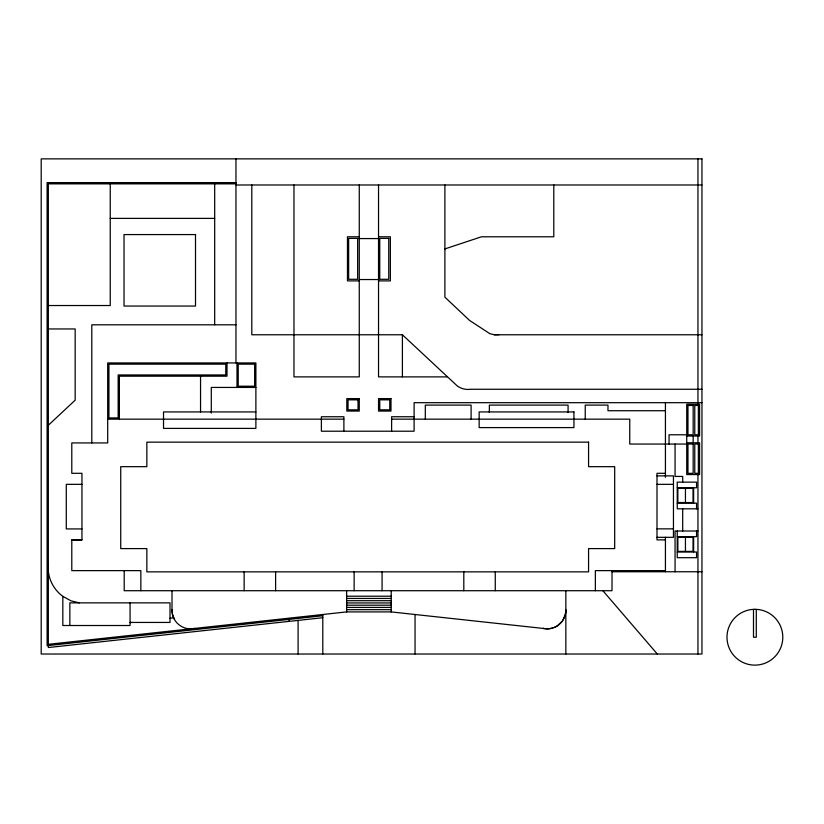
<?xml version="1.0" encoding="UTF-8"?>
<svg xmlns="http://www.w3.org/2000/svg" width="824" height="824" viewBox="0 0 824 824"><rect width="100%" height="100%" fill="white"/><g stroke="black" fill="none" stroke-linecap="round" stroke-linejoin="round"><path stroke-width="1.24" d="M565.727 610.728L565.388 614.364L562.885 620.081M561.772 621.656L557.158 626.003L554.562 627.198M48.338 425.256L75.169 400.176L75.169 328.951L48.338 328.951M444.898 248.92L481.504 236.787L553.79 236.787L553.79 184.988M552.739 628.043L547.939 628.866L543.098 628.413A18.633 18.633 0 0 0 565.841 609.523M130.068 622.594L131.469 622.439M170.012 618.247L173.751 617.846M48.338 644.317L346.636 611.913L391.215 611.913L543.819 628.496M322.802 615.734L47.112 645.686L47.112 182.629L235.963 182.629M322.802 617.712L48.338 647.53L48.338 183.855L235.963 183.855M444.898 184.988L444.898 297.165L469.587 320.443L489.755 333.627L494.338 334.771L499.056 334.688M235.963 184.988L701.955 184.988M110.241 218.391L214.683 218.391M359.264 236.787L347.46 236.787L347.46 280.891L359.264 280.891M378.535 236.787L390.36 236.787L390.36 280.891L378.535 280.891M359.264 238.579L378.535 238.579M359.264 279.542L378.535 279.542M48.338 305.529L110.241 305.529L110.241 183.855M235.963 324.811L91.804 324.811L91.804 442.931M701.955 389.258L470.648 389.258A18.087 18.087 0 0 1 457.217 385.9L402.4 334.771L251.804 334.771L251.804 184.988M494.338 334.771L701.955 334.771M447.051 376.887L378.535 376.887L378.535 184.988M255.883 387.435L211.294 387.435L211.294 413.03M701.955 402.689L414.101 402.689L414.101 431.209L321.391 431.209L321.391 416.748L343.886 416.748L343.886 431.209M665.431 410.723L607.978 410.723L607.978 405.099L585.236 405.099L585.236 419.159M255.883 411.928L163.523 411.928L163.523 428.398L255.883 428.398L255.883 362.941L107.697 362.941L107.697 442.931L71.791 442.931L71.791 473.306L81.957 473.306L81.957 539.967L71.791 539.967M414.101 416.748L391.616 416.748L391.616 431.209M107.697 419.159L343.886 419.159M391.616 419.159L629.752 419.159L629.752 444.054L686.732 444.054M686.732 434.784L669.057 434.784L669.057 444.054M686.732 436.009L699.586 436.009L699.586 404.234L686.732 404.234L686.732 474.562L699.586 474.562L699.586 442.787L686.732 442.787M665.431 473.306L656.996 473.306L656.996 539.885L665.431 539.885M656.996 475.881L673.455 475.881L673.455 537.32L656.996 537.32M81.957 484.347L66.291 484.347L66.291 528.926L81.957 528.926M656.996 484.347L673.455 484.347M677.246 487.798L696.558 487.798L696.558 482.133L677.246 482.133L677.246 508.82L697.959 508.82M677.246 503.155L696.558 503.155L696.558 508.82M656.996 528.854L673.455 528.854M697.959 531.006L675.062 531.006L675.062 571.753M677.246 536.671L696.558 536.671L696.558 531.006M81.957 539.885L71.791 539.885L71.791 570.63L140.852 570.63L140.852 590.715M677.246 552.018L696.558 552.018L696.558 557.694L677.246 557.694L677.246 531.006M665.431 570.63L595.361 570.63L595.361 590.715M612.016 571.753L701.955 571.753M346.636 596.205L391.215 596.205M346.636 598.451L391.215 598.451M346.636 600.696L391.215 600.696M346.636 602.941L391.215 602.941M346.636 605.187L391.215 605.187M346.636 607.422L391.215 607.422M346.636 609.667L391.215 609.667M130.068 622.439L170.012 622.439L170.012 602.859L69.855 602.859L69.855 625.509M79.279 602.859L71.049 600.851L62.83 596.349A35.906 35.906 0 0 1 48.338 563.503M602.88 590.715L657.305 654.019M174.152 618.927L172.463 614.364L172.01 609.523L172.01 590.715M756.288 609.399L756.288 637.22L753.496 637.22L753.496 609.399M697.959 158.867L697.959 405.253M697.959 435.937L697.959 442.334M697.959 474.294L697.959 654.019M693.633 487.798L693.633 503.155M693.633 536.671L693.633 552.018M693.159 436.009L693.159 442.787M685.444 488.405L685.444 502.537M685.444 537.279L685.444 551.411M682.694 482.133L682.694 476.437L675.062 476.437L675.062 444.054M682.694 508.82L682.694 531.006M665.431 402.689L665.431 477.261M665.431 537.279L665.431 571.753M612.016 570.63L612.016 590.715L124.197 590.715L124.197 570.63M568.076 412.597L568.076 405.099L489.363 405.099L489.363 412.597M565.841 590.715L565.841 654.019M495.265 571.856L495.265 590.715M471.101 419.159L471.101 405.099L425.318 405.099L425.318 419.159M463.809 571.856L463.809 590.715M415.049 614.508L415.049 654.019M402.4 334.771L402.4 376.887M391.215 590.633L391.215 611.913M382.079 571.856L382.079 590.715M359.264 184.988L359.264 376.887L293.972 376.887L293.972 184.988M354.145 571.856L354.145 590.715M346.636 590.633L346.636 611.913M322.802 614.508L322.802 654.019M298.092 620.4L298.092 654.019M289.07 619.401L289.07 621.378M275.607 571.856L275.607 590.715M244.141 571.856L244.141 590.715M236.993 362.941L236.993 387.435M235.963 158.867L235.963 362.941M227.002 362.941L227.002 376.187L119.377 376.187L119.377 419.159M214.683 183.855L214.683 324.811M200.551 376.187L200.551 411.846M130.068 602.859L130.068 625.509L62.83 625.509L62.83 596.349M194.752 628.413A18.633 18.633 0 0 1 172.01 609.523M754.887 609.307L751.251 609.554A27.913 27.913 0 0 0 731.351 652.217A27.913 27.913 0 0 0 778.433 652.217A27.913 27.913 0 0 0 758.533 609.554L754.887 609.307M701.955 158.867L41.2 158.867L41.2 654.019L701.955 654.019L701.955 158.867M195.504 234.572L124.022 234.572L124.022 306.044L195.504 306.044L195.504 234.572M357.657 238.393L348.655 238.393L348.655 279.295L357.657 279.295L357.657 238.393M388.753 238.393L379.751 238.393L379.751 279.295L388.753 279.295L388.753 238.393M225.776 364.156L108.922 364.156L108.922 417.933L118.162 417.933L118.162 374.961L225.776 374.961L225.776 364.156M254.657 364.156L238.218 364.156L238.218 386.209L254.657 386.209L254.657 364.156M359.264 398.61L346.811 398.61L346.811 411.063L359.264 411.063L359.264 398.61M390.988 398.61L378.535 398.61L378.535 411.063L390.988 411.063L390.988 398.61M358.038 399.836L348.037 399.836L348.037 409.837L358.038 409.837L358.038 399.836M389.762 399.836L379.761 399.836L379.761 409.837L389.762 409.837L389.762 399.836M693.159 405.459L687.958 405.459L687.958 434.794L693.159 434.794L693.159 405.459M698.361 405.459L694.766 405.459L694.766 434.794L698.361 434.794L698.361 405.459M573.937 411.928L479.156 411.928L479.156 427.594L573.937 427.594L573.937 411.928M588.573 442.148L146.847 442.148L146.847 466.672L120.737 466.672L120.737 548.599L146.847 548.599L146.847 571.856L588.573 571.856L588.573 548.599L614.683 548.599L614.683 466.672L588.573 466.672L588.573 442.148M693.159 444.012L687.958 444.012L687.958 473.337L693.159 473.337L693.159 444.012M698.361 444.012L694.766 444.012L694.766 473.337L698.361 473.337L698.361 444.012M693.025 488.405L677.864 488.405L677.864 502.537L693.025 502.537L693.025 488.405M693.025 537.279L677.864 537.279L677.864 551.411L693.025 551.411L693.025 537.279"/></g></svg>
